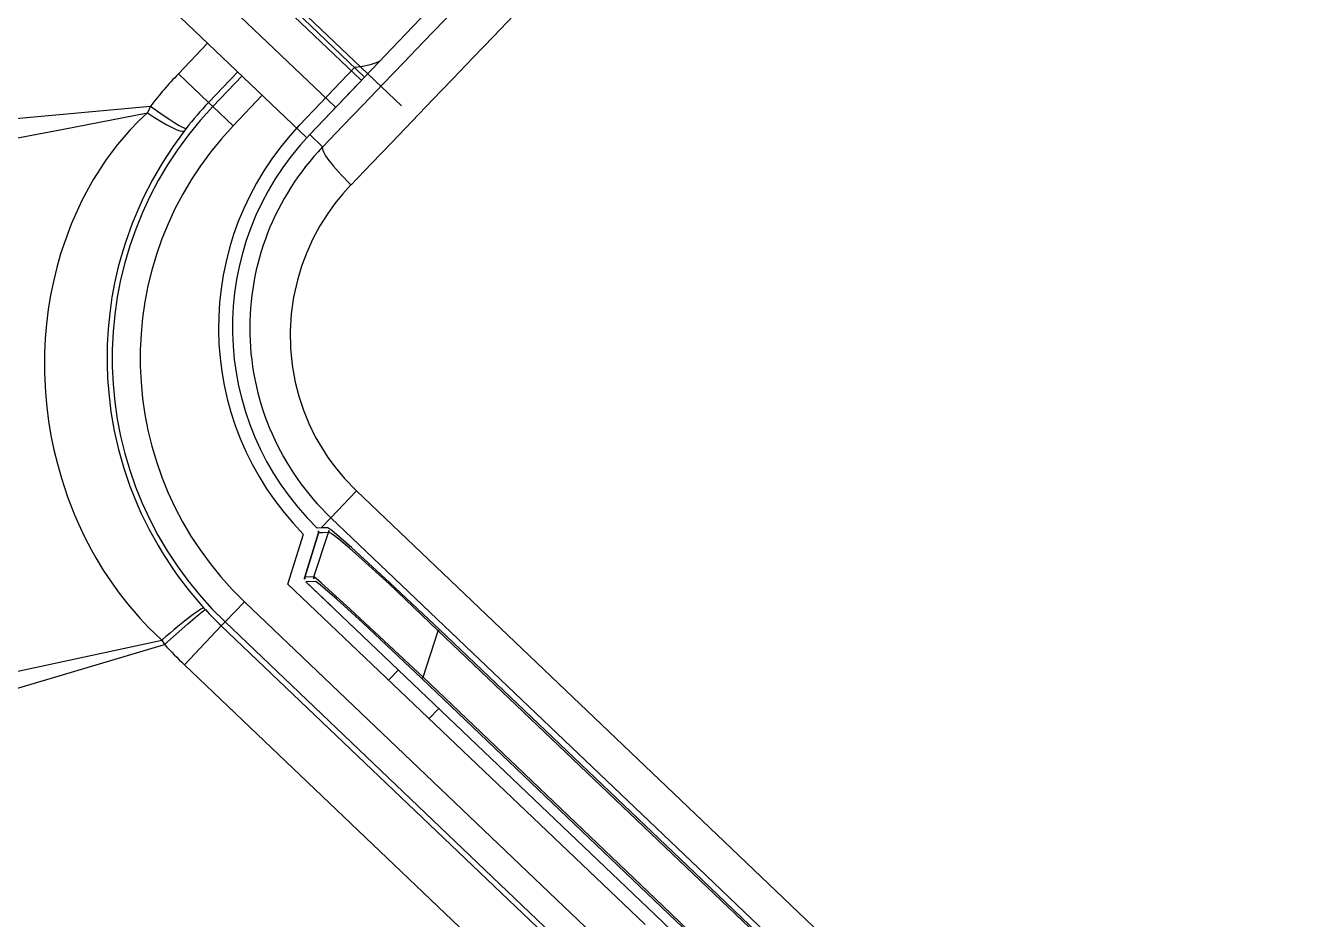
# Model space of a CAD drawing. Header units: millimetres. Extents: x 1145859089 to 1147511753, y -1047484727 to -1047247487.
# Drawn here: x 1146991858.8 to 1146991995.9, y -1047436641.5 to -1047436545.6 of the extents above; entities that cross this region are included whole.
import ezdxf
from ezdxf.xclip import XClip

# ---------------------------------------------------------------- set-up
doc = ezdxf.new("R2010")
doc.units = ezdxf.units.MM
doc.header["$LTSCALE"] = 100
doc.header["$MEASUREMENT"] = 0
doc.header["$XCLIPFRAME"] = 2
doc.layers.get('0').update_dxf_attribs({"linetype": 'CONTINUOUS'})
doc.layers.add('XREF', color=135, linetype='CONTINUOUS')
doc.layers.add('단지배치도$0$W240910', color=135, linetype='CONTINUOUS')

# ---------------------------------------------------------------- blocks, each defined once
blk = doc.blocks.new('단지배치도$0$zw$9902')
at = {"layer": '단지배치도$0$W240910', "linetype": 'ByBlock', "ltscale": 20}
for p, q in [((62041.12, -65071.7), (62159.89, -65184.94)), ((62082.86, -65112.84), (62155.53, -65182.13)), ((62083.57, -65112.83), (62155.87, -65181.76)), ((62152.77, -65185.02), (62080.1, -65115.74)), ((62149.66, -65188.28), (62080.26, -65122.1)), ((62150.06, -65188.01), (62174.21, -65162.68)), ((62139.1, -65178.2), (62135.97, -65181.48)), ((62142.33, -65181.28), (62139.2, -65184.57)), ((62148.97, -65186.98), (62154.86, -65180.8)), ((62135.97, -65181.48), (62139.2, -65184.57)), ((62142.79, -65181.72), (62139.66, -65185)), ((62155.46, -65182.34), (62150.06, -65188.01)), ((62144.95, -65183.79), (62141.83, -65187.07)), ((62111.01, -65186.95), (62132.96, -65184.95)), ((62132.96, -65184.95), (62132.64, -65185.67)), ((62139.2, -65184.57), (62139.66, -65185)), ((62139.66, -65185), (62141.83, -65187.07)), ((62123.64, -65187.42), (62132.64, -65185.67)), ((62131.68, -65186.58), (62130.76, -65187.54)), ((62132.64, -65185.67), (62131.68, -65186.58)), ((62116.82, -65188.7), (62123.64, -65187.42)), ((62130.76, -65187.54), (62129.44, -65189.07)), ((62136.57, -65187.63), (62135.35, -65189.31)), ((62136.8, -65187.34), (62136.57, -65187.63)), ((62150.06, -65188.01), (62151.45, -65189.34)), ((62129.44, -65189.07), (62128.22, -65190.69)), ((62135.35, -65189.31), (62134.22, -65191.06)), ((62128.22, -65190.69), (62127.96, -65191.07)), ((62127.96, -65191.07), (62126.87, -65192.78)), ((62134.22, -65191.06), (62133.18, -65192.86)), ((62126.53, -65193.36), (62125.65, -65195)), ((62126.87, -65192.78), (62126.53, -65193.36)), ((62133.18, -65192.86), (62132.23, -65194.71)), ((62154.48, -65193.39), (62153.59, -65194.37)), ((62125.65, -65195), (62125.23, -65195.88)), ((62132.23, -65194.71), (62131.81, -65195.63)), ((62153.59, -65194.37), (62152.76, -65195.4)), ((62125.23, -65195.88), (62124.47, -65197.61)), ((62131.81, -65195.63), (62131.01, -65197.53)), ((62152.76, -65195.4), (62151.99, -65196.47)), ((62124.47, -65197.61), (62123.8, -65199.39)), ((62131.01, -65197.53), (62130.31, -65199.48)), ((62151.99, -65196.47), (62151.15, -65197.81)), ((62151.15, -65197.81), (62150.39, -65199.2)), ((62123.8, -65199.39), (62123.33, -65200.81)), ((62130.01, -65200.46), (62129.52, -65202.2)), ((62130.31, -65199.48), (62130.01, -65200.46)), ((62150.39, -65199.2), (62149.74, -65200.64)), ((62123.33, -65200.81), (62122.92, -65202.27)), ((62149.74, -65200.64), (62149.18, -65202.12)), ((62122.92, -65202.27), (62122.56, -65203.75)), ((62129.52, -65202.2), (62129.12, -65203.96)), ((62149.18, -65202.12), (62148.73, -65203.64)), ((62122.56, -65203.75), (62122.26, -65205.24)), ((62129.12, -65203.96), (62128.84, -65205.45)), ((62148.73, -65203.64), (62148.33, -65205.43)), ((62122.26, -65205.24), (62122.01, -65206.77)), ((62128.84, -65205.45), (62128.6, -65207.15)), ((62148.33, -65205.43), (62148.07, -65207.25)), ((62122.01, -65206.77), (62121.82, -65208.32)), ((62128.6, -65207.15), (62128.43, -65208.85)), ((62148.07, -65207.25), (62147.96, -65209.09)), ((62121.82, -65208.32), (62121.68, -65209.88)), ((62121.68, -65209.88), (62121.61, -65211.44)), ((62128.43, -65208.85), (62128.33, -65210.56)), ((62147.96, -65209.09), (62147.99, -65210.92)), ((62121.61, -65211.44), (62121.6, -65213.55)), ((62128.33, -65210.56), (62128.31, -65212.62)), ((62147.99, -65210.92), (62148.17, -65212.75)), ((62128.31, -65212.62), (62128.37, -65214.17)), ((62148.17, -65212.75), (62148.49, -65214.55)), ((62121.6, -65213.55), (62121.7, -65215.67)), ((62128.37, -65214.17), (62128.49, -65215.71)), ((62148.49, -65214.55), (62148.88, -65216.07)), ((62121.7, -65215.67), (62121.84, -65217.23)), ((62128.49, -65215.71), (62128.73, -65217.75)), ((62148.88, -65216.07), (62149.37, -65217.56)), ((62121.84, -65217.23), (62122.04, -65218.76)), ((62128.73, -65217.75), (62129.09, -65219.79)), ((62149.37, -65217.56), (62149.96, -65219.01)), ((62122.04, -65218.76), (62122.29, -65220.3)), ((62149.96, -65219.01), (62150.65, -65220.42)), ((62122.29, -65220.3), (62122.6, -65221.81)), ((62129.09, -65219.79), (62129.54, -65221.8)), ((62150.65, -65220.42), (62151.3, -65221.55)), ((62122.6, -65221.81), (62122.98, -65223.34)), ((62129.54, -65221.8), (62130.1, -65223.78)), ((62151.3, -65221.55), (62152, -65222.65)), ((62122.98, -65223.34), (62123.41, -65224.86)), ((62130.1, -65223.78), (62130.76, -65225.73)), ((62152, -65222.65), (62152.77, -65223.7)), ((62152.77, -65223.7), (62153.77, -65224.9)), ((62123.41, -65224.86), (62124.07, -65226.85)), ((62153.77, -65224.9), (62155.06, -65226.23)), ((62130.76, -65225.73), (62131.53, -65227.66)), ((62152.33, -65229.1), (62155.06, -65226.23)), ((62155.06, -65226.23), (62194.51, -65263.84)), ((62124.07, -65226.85), (62124.83, -65228.8)), ((62131.53, -65227.66), (62131.95, -65228.59)), ((62124.83, -65228.8), (62125.24, -65229.76)), ((62131.95, -65228.59), (62132.82, -65230.37)), ((62151.28, -65230.2), (62152.33, -65229.1)), ((62152.33, -65229.1), (62191.77, -65266.71)), ((62125.24, -65229.76), (62125.9, -65231.15)), ((62132.82, -65230.37), (62133.78, -65232.1)), ((62151.28, -65230.2), (62150.85, -65230.21)), ((62151.95, -65230.19), (62151.28, -65230.2)), ((62151.99, -65230.19), (62151.95, -65230.19)), ((62152.11, -65230.26), (62151.99, -65230.19)), ((62152.42, -65230.49), (62152.11, -65230.26)), ((62153.46, -65231.36), (62152.42, -65230.49)), ((62125.9, -65231.15), (62126.61, -65232.52)), ((62147.72, -65236.22), (62149.37, -65230.86)), ((62150.98, -65230.72), (62149.52, -65235.47)), ((62149.52, -65235.47), (62150.98, -65230.72)), ((62150.51, -65235.45), (62152.08, -65230.69)), ((62151.41, -65230.71), (62150.98, -65230.72)), ((62152.08, -65230.69), (62151.41, -65230.71)), ((62152.11, -65230.69), (62152.08, -65230.69)), ((62152.21, -65230.73), (62152.11, -65230.69)), ((62152.34, -65230.79), (62152.21, -65230.73)), ((62152.71, -65231.05), (62152.34, -65230.79)), ((62153.17, -65231.4), (62152.71, -65231.05)), ((62154.33, -65232.38), (62153.17, -65231.4)), ((62154.54, -65232.31), (62153.46, -65231.36)), ((62126.61, -65232.52), (62127.11, -65233.42)), ((62133.78, -65232.1), (62134.17, -65232.76)), ((62134.17, -65232.76), (62135.43, -65234.69)), ((62155.33, -65233.26), (62154.33, -65232.38)), ((62158.62, -65236.05), (62154.54, -65232.31)), ((62158.56, -65236.2), (62155.33, -65233.26)), ((62127.11, -65233.42), (62127.9, -65234.73)), ((62127.9, -65234.73), (62128.74, -65236)), ((62135.43, -65234.69), (62136.03, -65235.54)), ((62128.74, -65236), (62129.61, -65237.21)), ((62136.03, -65235.54), (62137.14, -65236.97)), ((62150.51, -65235.45), (62149.52, -65235.47)), ((62150.64, -65235.96), (62149.65, -65235.98)), ((62187.06, -65271.65), (62149.65, -65235.98)), ((62149.65, -65235.98), (62152.33, -65238.53)), ((62150.55, -65235.48), (62150.51, -65235.45)), ((62150.73, -65235.61), (62150.55, -65235.48)), ((62150.67, -65235.96), (62150.64, -65235.96)), ((62150.73, -65236), (62150.67, -65235.96)), ((62151.33, -65236.13), (62150.73, -65235.61)), ((62151.18, -65236.32), (62150.73, -65236)), ((62154.4, -65238.93), (62151.33, -65236.13)), ((62163.98, -65241.11), (62158.62, -65236.05)), ((62129.61, -65237.21), (62130.53, -65238.38)), ((62137.14, -65236.97), (62138.7, -65238.8)), ((62186.03, -65272.74), (62147.72, -65236.22)), ((62152.25, -65237.22), (62151.18, -65236.32)), ((62152.96, -65237.85), (62152.25, -65237.22)), ((62163.85, -65241.24), (62158.56, -65236.2)), ((62130.53, -65238.38), (62131.82, -65239.88)), ((62138.7, -65238.8), (62138.86, -65238.97)), ((62140.97, -65240.29), (62143.04, -65238.12)), ((62143.04, -65238.12), (62182.85, -65276.07)), ((62155.75, -65240.39), (62152.96, -65237.85)), ((62131.82, -65239.88), (62132.75, -65240.88)), ((62136.97, -65240.48), (62137.98, -65239.62)), ((62137.98, -65239.62), (62138.71, -65239.06)), ((62138.71, -65239.06), (62138.83, -65238.99)), ((62138.83, -65238.99), (62138.86, -65238.97)), ((62162.21, -65246.22), (62154.4, -65238.93)), ((62132.75, -65240.88), (62134.17, -65242.24)), ((62134.47, -65242.69), (62136.97, -65240.48)), ((62136.61, -65244.87), (62140.57, -65240.71)), ((62140.57, -65240.71), (62140.97, -65240.29)), ((62140.57, -65240.71), (62180.38, -65278.66)), ((62140.97, -65240.29), (62180.78, -65278.24)), ((62162.08, -65246.35), (62155.75, -65240.39)), ((62162.21, -65246.22), (62163.85, -65241.24)), ((62163.98, -65241.11), (62163.85, -65241.24)), ((62191.2, -65267.31), (62163.85, -65241.24)), ((62191.32, -65267.18), (62163.98, -65241.11)), ((62108.34, -65250.49), (62134.47, -65242.69)), ((62114.84, -65246.4), (62134.17, -65242.24)), ((62134.17, -65242.24), (62134.47, -65242.69)), ((62136.61, -65244.87), (62176.41, -65282.82)), ((62158.52, -65246.52), (62159.56, -65245.43)), ((62162.21, -65246.22), (62162.08, -65246.35)), ((62187.8, -65270.87), (62162.08, -65246.35)), ((62187.93, -65270.74), (62162.21, -65246.22)), ((62162.87, -65250.66), (62163.9, -65249.57)), ((62233.95, -65301.45), (62194.51, -65263.84)), ((62191.2, -65267.31), (62218.55, -65293.38)), ((62191.32, -65267.18), (62218.67, -65293.26)), ((62231.21, -65304.32), (62191.77, -65266.71)), ((62187.06, -65271.65), (62224.47, -65307.32)), ((62187.8, -65270.87), (62213.53, -65295.4)), ((62187.93, -65270.74), (62213.65, -65295.27))]:
    blk.add_line(p, q, dxfattribs=at)
at = {"layer": '단지배치도$0$W240910'}
for centre, radius, start, end in [((56819.18, -60798.97), 5399.43, 202.10162, 356.71209), ((57394.29, -57699.4), 11431.38, 251.62775, 321.418131), ((57394.29, -57699.4), 11931.38, 251.62775, 321.418131)]:
    blk.add_arc(centre, radius, start, end, dxfattribs=at)
at = {"layer": '단지배치도$0$W240910', "linetype": 'ByBlock', "ltscale": 20}
for centre, radius, start, end in [((41791.48, -45638.7), 28226.86, 316.161712, 316.567678), ((41450.44, -45313.52), 28703.08, 316.163405, 316.56599), ((62153.89, -65170.94), 9.9, 275.6042, 291.7286), ((62170.66, -65214.57), 47.94, 136.3616, 141.8419), ((62167.96, -65211.99), 39.1, 136.3647, 226.3647), ((62166.72, -65210.81), 38.03, 136.3647, 141.8864), ((62167.96, -65211.99), 36.1, 136.3647, 226.3647), ((62171.77, -65208.71), 31.5, 136.3647, 224.6656), ((62171.77, -65208.71), 30, 136.3647, 225.7818), ((62171.71, -65208.78), 28.09, 136.1846, 226.3528), ((62150.5, -65230.57), 0.5, 342.9561, 45.7629), ((62149.99, -65235.62), 0.499, 162.8521, 226.4512), ((62150, -65235.62), 0.5, 162.9297, 226.3647), ((62167.12, -65212.86), 38.47, 222.7339, 226.3647), ((62170.05, -65209.8), 48.46, 222.7564, 226.3645)]:
    blk.add_arc(centre, radius, start, end, dxfattribs=at)
for centre, major_axis, ratio, start_param, end_param in [((62128.97, -65181.14), (-7.86, 6.18), 0.063046, 2.152691, 3.089128), ((62128.68, -65181.51), (-7.93, 6.09), 0.1077, 2.174088, 3.088926), ((62155.06, -65192.78), (-3.61, 3.46), 0.168068, 0.021249, 1.571427), ((62151.6, -65230.55), (-0.012, 0.5), 0.999562, 4.39077, 5.497568), ((62150.99, -65235.6), (-0.012, 0.5), 0.999562, 1.249177, 2.355975), ((62131.34, -65245.55), (-7.39, -6.73), 0.060176, 3.194048, 4.26529)]:
    blk.add_ellipse(centre, major_axis=major_axis, ratio=ratio, start_param=start_param, end_param=end_param, dxfattribs=at)
blk = doc.blocks.new('단지배치도')
blk.add_blockref('단지배치도$0$zw$9902', (141034.19, 142437.16))

msp = doc.modelspace()

# ---------------------------------------------------------------- block references
at = {"layer": 'XREF'}
ref = msp.add_blockref('단지배치도', (1146788705.034274, -1047513806.462535), dxfattribs=at)
XClip(ref).set_block_clipping_path([(72982.4064819524, 34919.7593965298), (360382.4067475507, 255319.7593436697)])

doc.saveas('drawing.dxf')
